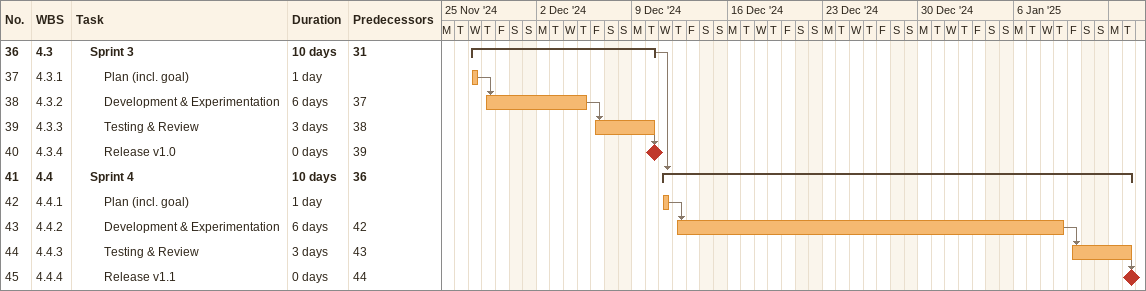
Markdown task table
| ID | WBS | Task | Duration | Start | Finish | Predecessors |
|---|---|---|---|---|---|---|
| 36 | 4.3 | **Sprint 3** | 10d | 2024-11-27 | 2024-12-10 | 31 |
| 37 | 4.3.1 | Plan (incl. goal) | 1d | 2024-11-27 | 2024-11-27 |  |
| 38 | 4.3.2 | Development & Experimentation | 6d | 2024-11-28 | 2024-12-05 | 37 |
| 39 | 4.3.3 | Testing & Review | 3d | 2024-12-06 | 2024-12-10 | 38 |
| 40 | 4.3.4 | Release v1.0 | 0d | 2024-12-10 | 2024-12-10 | 39 |
| 41 | 4.4 | **Sprint 4** | 10d | 2024-12-11 | 2025-01-14 | 36 |
| 42 | 4.4.1 | Plan (incl. goal) | 1d | 2024-12-11 | 2024-12-11 |  |
| 43 | 4.4.2 | Development & Experimentation | 6d | 2024-12-12 | 2025-01-09 | 42 |
| 44 | 4.4.3 | Testing & Review | 3d | 2025-01-10 | 2025-01-14 | 43 |
| 45 | 4.4.4 | Release v1.1 | 0d | 2025-01-14 | 2025-01-14 | 44 |
